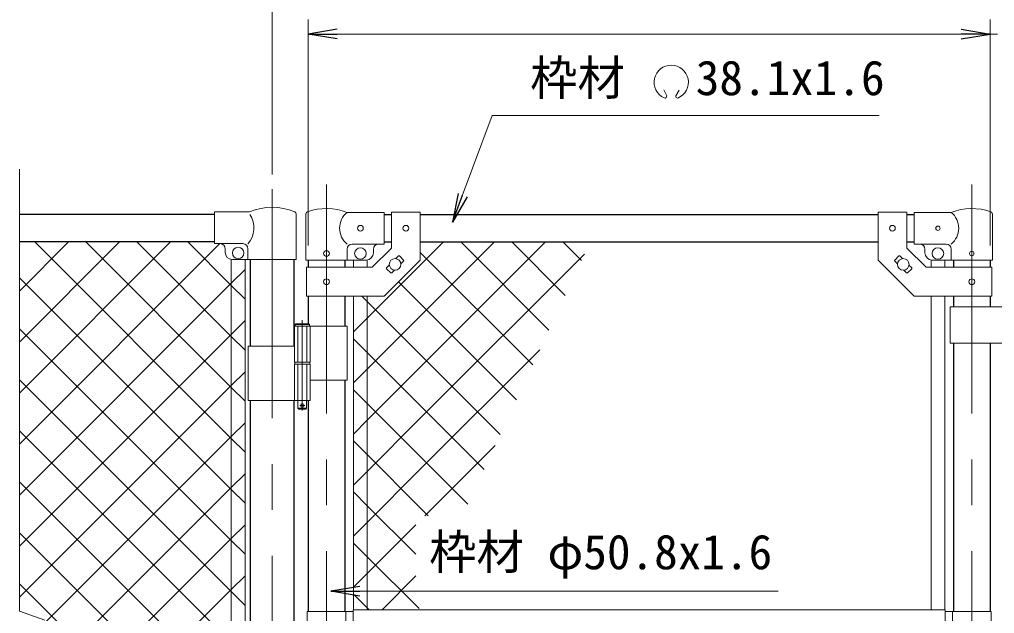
# Model space of a CAD drawing. Units: millimetres, scale not verified. Extents: x -4200 to 4200, y -2970 to 2970.
# Drawn here: x -108 to 1243, y 109 to 932 of the extents above; entities that cross this region are included whole.
import ezdxf
from ezdxf.enums import TextEntityAlignment as Align

# ---------------------------------------------------------------- set-up
doc = ezdxf.new("R2010")
doc.units = ezdxf.units.MM
doc.header["$LTSCALE"] = 10
doc.linetypes.add('DASHED', pattern=[7.5, 6, -1.5])
doc.linetypes.add('USER1', pattern=[50.8, 31.75, -6.35, 6.35, -6.35])
for name, color, linetype, lineweight in [('0-1_D-BMK', 2, 'USER1', 13), ('0-2_D-STR1', 1, 'Continuous', 25), ('0-3_D-STR3', 3, 'Continuous', 13), ('0-7_D-STR-DIM', 7, 'Continuous', 13), ('0-A_D-STR-TXT', 7, 'Continuous', 13), ('0-B_D-STR2', 7, 'Continuous', 13)]:
    doc.layers.add(name, color=color, linetype=linetype, lineweight=lineweight)
doc.layers.add('0-8_0', color=7, linetype='Continuous')
doc.styles.add('ＭＳ ゴシック', font='')
doc.styles.get('ＭＳ ゴシック').set_extended_font_data('MS Gothic')

# ---------------------------------------------------------------- blocks, each defined once
blk = doc.blocks.new('_Open')
at = {"layer": '0-8_0'}
blk.add_line((-10, 1.667), (0, 0), dxfattribs=at)
blk.add_lwpolyline([(-10, -1.667), (0, 0), (-10, 0)], dxfattribs=at)

msp = doc.modelspace()

# ---------------------------------------------------------------- linework, layer by layer
at = {"layer": '0-1_D-BMK'}
for p, q in [((317.39, 703.1), (317.39, -535.29)), ((1211.59, 703.1), (1211.59, -535.29)), ((241.99, 696.61), (241.99, -799.21)), ((283.83, 514.79), (283.83, 389.9)), ((287.46, 396.87), (280.21, 396.87))]:
    msp.add_line(p, q, dxfattribs=at)
at = {"layer": '0-2_D-STR1'}
for p, q in [((161.99, 661.37), (-108.01, 661.37)), ((397.39, 661.37), (407.39, 661.37)), ((447.39, 661.37), (1081.59, 661.37)), ((1121.59, 661.37), (1131.59, 661.37)), ((161.99, 623.37), (-108.01, 623.37)), ((397.39, 623.37), (407.39, 623.37)), ((447.39, 623.37), (1081.59, 623.37)), ((1121.59, 623.37), (1131.59, 623.37)), ((211.74, 599.07), (211.74, 478.87)), ((272.24, 599.07), (272.24, 478.87)), ((291.99, 598.37), (291.99, 588.32)), ((342.79, 598.37), (342.79, 588.32)), ((1186.19, 598.37), (1186.19, 588.32)), ((1236.99, 598.37), (1236.99, 588.32)), ((291.99, 548.32), (291.99, 509.87)), ((342.79, 548.32), (342.79, 506.87)), ((1186.19, 548.32), (1186.19, 533.32)), ((1236.99, 548.32), (1236.99, 533.32)), ((1186.19, 483.32), (1186.19, 111.37)), ((1236.99, 483.32), (1236.99, 111.37)), ((342.79, 431.87), (342.79, 111.37)), ((211.74, 403.87), (211.74, 96.87)), ((272.24, 403.87), (272.24, 96.87)), ((291.99, 403.87), (291.99, 111.37))]:
    msp.add_line(p, q, dxfattribs=at)
at = {"layer": '0-3_D-STR3'}
for p, q in [((161.99, 621.07), (161.99, 665.07)), ((210.86, 665.07), (161.99, 665.07)), ((288.84, 598.37), (288.84, 662.06)), ((397.39, 664.37), (345.94, 664.37)), ((397.39, 664.37), (397.39, 620.37)), ((407.39, 664.57), (407.39, 614.89)), ((407.39, 664.57), (447.39, 664.57)), ((447.39, 664.57), (447.39, 598.32)), ((1081.59, 664.57), (1081.59, 598.32)), ((1121.59, 664.57), (1081.59, 664.57)), ((1121.59, 664.57), (1121.59, 614.89)), ((1131.59, 664.37), (1183.04, 664.37)), ((1131.59, 664.37), (1131.59, 620.37)), ((1240.14, 598.37), (1240.14, 662.06)), ((275.39, 661.92), (275.39, 599.07)), ((201.59, 621.07), (161.99, 621.07)), ((176.99, 609.07), (176.99, 614.07)), ((208.59, 614.07), (208.59, 599.07)), ((345.94, 598.37), (345.94, 613.37)), ((397.39, 620.37), (352.94, 620.37)), ((380.82, 588.32), (407.39, 614.89)), ((382.39, 613.37), (382.39, 608.37)), ((1148.16, 588.32), (1121.59, 614.89)), ((1131.59, 620.37), (1176.04, 620.37)), ((1146.59, 613.37), (1146.59, 608.37)), ((1183.04, 598.37), (1183.04, 613.37)), ((185.49, 599.07), (185.49, 96.87)), ((275.39, 599.07), (186.99, 599.07)), ((204.49, 599.07), (204.49, 96.87)), ((288.84, 598.37), (345.94, 598.37)), ((345.94, 598.37), (372.39, 598.37)), ((354.89, 598.37), (354.89, 588.32)), ((373.89, 598.37), (373.89, 588.32)), ((413.27, 600.27), (416.99, 603.98)), ((418.4, 603.98), (424.06, 598.33)), ((420.34, 593.2), (424.06, 596.91)), ((1110.58, 603.98), (1104.92, 598.33)), ((1108.64, 593.2), (1104.92, 596.91)), ((1115.71, 600.27), (1111.99, 603.98)), ((1155.09, 598.37), (1155.09, 588.32)), ((1183.04, 598.37), (1156.59, 598.37)), ((1174.09, 598.37), (1174.09, 588.32)), ((1240.14, 598.37), (1183.04, 598.37)), ((289.69, 588.32), (380.82, 588.32)), ((289.69, 588.32), (289.69, 548.32)), ((400.72, 587.72), (404.44, 591.44)), ((400.72, 586.31), (406.38, 580.65)), ((407.79, 580.65), (411.51, 584.37)), ((1121.19, 580.65), (1117.47, 584.37)), ((1128.26, 586.31), (1122.6, 580.65)), ((1128.26, 587.72), (1124.54, 591.44)), ((1239.29, 588.32), (1148.16, 588.32)), ((1239.29, 588.32), (1239.29, 548.32)), ((354.89, 548.32), (354.89, 113.87)), ((373.89, 548.32), (373.89, 113.87)), ((1155.09, 548.32), (1155.09, 113.87)), ((1174.09, 548.32), (1174.09, 113.87)), ((1301.39, 533.32), (1181.39, 533.32)), ((1181.39, 533.32), (1181.39, 483.32)), ((273.03, 506.87), (273.03, 456.87)), ((345.94, 506.87), (273.03, 506.87)), ((273.83, 508.87), (274.83, 509.87)), ((273.83, 508.87), (273.83, 506.87)), ((273.83, 508.87), (293.83, 508.87)), ((292.83, 509.87), (274.83, 509.87)), ((294.63, 506.87), (294.63, 456.87)), ((345.94, 506.87), (345.94, 431.87)), ((273.03, 478.87), (208.69, 478.87)), ((208.69, 478.87), (208.69, 403.87)), ((1301.39, 483.32), (1181.39, 483.32)), ((294.63, 456.87), (273.03, 456.87)), ((294.63, 453.87), (273.03, 453.87)), ((273.03, 453.87), (273.03, 403.87)), ((273.33, 456.87), (273.33, 453.87)), ((294.33, 453.87), (273.33, 453.87)), ((294.33, 456.87), (294.33, 453.87)), ((294.63, 453.87), (294.63, 403.87)), ((345.94, 431.87), (294.74, 431.87)), ((294.63, 403.87), (208.69, 403.87)), ((278.83, 391.87), (277.83, 392.87)), ((288.83, 391.87), (278.83, 391.87)), ((288.83, 391.87), (289.83, 392.87)), ((289.83, 403.87), (289.83, 392.87)), ((290.39, 111.37), (290.39, 61.37)), ((290.39, 111.37), (354.49, 111.37)), ((344.39, 111.37), (344.39, 61.37)), ((1174.49, 113.87), (354.49, 113.87)), ((354.49, 58.87), (354.49, 113.87)), ((1174.49, 92.87), (1174.49, 113.87)), ((1238.59, 111.37), (1174.49, 111.37)), ((1184.59, 111.37), (1184.59, 92.87)), ((1238.59, 111.37), (1238.59, 92.87))]:
    msp.add_line(p, q, dxfattribs=at)
at = {"layer": '0-3_D-STR3', "linetype": 'DASHED'}
for p, q in [((277.53, 506.87), (277.53, 456.87)), ((290.13, 506.87), (290.13, 456.87)), ((277.53, 453.87), (277.53, 403.87)), ((290.13, 453.87), (290.13, 403.87))]:
    msp.add_line(p, q, dxfattribs=at)
at = {"layer": '0-3_D-STR3'}
for points in [[(289.69, 548.32), (397.39, 548.32), (447.39, 598.32)], [(1239.29, 548.32), (1131.59, 548.32), (1081.59, 598.32)], [(292.83, 509.87), (293.83, 508.87), (293.83, 506.87)], [(277.83, 403.87), (277.83, 392.87), (289.83, 392.87)]]:
    msp.add_lwpolyline(points, dxfattribs=at)
for centre, radius in [((364.39, 642.37), 4), ((427.39, 642.32), 4), ((1101.59, 642.32), 4), ((1164.59, 642.37), 3), ((194.99, 608.07), 8), ((317.39, 607.37), 4), ((364.39, 607.37), 8), ((1164.59, 607.37), 8), ((1211.59, 607.37), 3), ((412.39, 592.32), 8), ((1116.59, 592.32), 8), ((317.39, 568.32), 4), ((1211.59, 568.32), 4), ((283.83, 396.87), 2.5)]:
    msp.add_circle(centre, radius, dxfattribs=at)
for centre, radius, start, end in [((241.99, 591.37), 80, 66.89371, 112.90125), ((272.09, 661.92), 3.3, 0, 66.89371), ((292.14, 662.06), 3.3, 109.22051, 180), ((317.39, 589.64), 80, 69.0916, 109.22051), ((364.14, 642.37), 28.55, 129.59418, 230.40582), ((1211.59, 589.64), 80, 70.77949, 110.9084), ((1164.84, 642.37), 28.55, 309.59418, 50.40582), ((1236.84, 662.06), 3.3, 0, 70.77949), ((183.46, 643.12), 33.4, 317.7041, 33.64086), ((169.99, 614.07), 7, 0, 90), ((186.99, 609.07), 10, 180, 270), ((201.59, 614.07), 7, 0, 90), ((352.94, 613.37), 7, 90, 180), ((372.39, 608.37), 10, 270, 0), ((389.39, 613.37), 7, 90, 180), ((1139.59, 613.37), 7, 0, 90), ((1156.59, 608.37), 10, 180, 270), ((1176.04, 613.37), 7, 0, 90), ((417.69, 603.28), 1, 45, 135), ((423.35, 597.62), 1, 315, 45), ((1105.63, 597.62), 1, 135, 225), ((1111.29, 603.28), 1, 45, 135), ((401.43, 587.01), 1, 135, 225), ((1127.55, 587.01), 1, 315, 45), ((407.09, 581.36), 1, 225, 315), ((1121.89, 581.36), 1, 225, 315)]:
    msp.add_arc(centre, radius, start, end, dxfattribs=at)
at = {"layer": '0-7_D-STR-DIM'}
for p, q in [((241.99, 716.61), (241.99, 1051.37)), ((291.99, 618.37), (291.99, 931.37)), ((1236.99, 618.37), (1236.99, 931.37)), ((1236.99, 618.37), (1236.99, 931.37)), ((1196.99, 911.37), (331.99, 911.37)), ((1196.99, 911.37), (1156.99, 911.37)), ((1236.99, 911.37), (1246.99, 911.37)), ((-108.01, 112.02), (-108.01, 724.37)), ((-72.77, 99.19), (-108.01, 112.02))]:
    msp.add_line(p, q, dxfattribs=at)
at = {"layer": '0-A_D-STR-TXT'}
for p, q in [((788.78, 825.75), (784.95, 833.96)), ((801.36, 825.74), (805.89, 833.58))]:
    msp.add_line(p, q, dxfattribs=at)
for points in [[(1083.32, 798.46), (547.12, 798.46), (492.56, 652.8)], [(943.38, 139.34), (522.55, 139.34), (325.4, 139.34)]]:
    msp.add_lwpolyline(points, dxfattribs=at)
for centre, radius, start, end in [((795.07, 844.63), 23.75, 292.92895, 245.65759), ((786.32, 825.29), 2.5, 245.55066, 10.6575), ((803.82, 825.28), 2.5, 169.34241, 276.63708)]:
    msp.add_arc(centre, radius, start, end, dxfattribs=at)
at = {"layer": '0-B_D-STR2'}
for p, q in [((-108.01, 555.4), (-40.04, 623.37)), ((-108.01, 484.69), (30.67, 623.37)), ((-108.01, 413.98), (101.38, 623.37)), ((185.49, 351.06), (-86.81, 623.37)), ((185.49, 421.77), (-16.1, 623.37)), ((185.49, 492.48), (54.61, 623.37)), ((185.49, 563.2), (125.32, 623.37)), ((447.39, 591.2), (479.56, 623.37)), ((447.39, 520.49), (550.27, 623.37)), ((447.39, 449.78), (620.98, 623.37)), ((625.69, 501.17), (503.49, 623.37)), ((648.17, 549.4), (574.2, 623.37)), ((670.66, 597.62), (644.91, 623.37)), ((-108.01, 343.26), (169.79, 621.07)), ((603.2, 452.95), (447.39, 608.76)), ((447.39, 379.07), (674.79, 606.47)), ((185.49, 566.05), (204.49, 585.05)), ((373.89, 517.7), (447.39, 591.2)), ((185.49, 280.35), (-108.01, 573.85)), ((-108.01, 272.55), (185.49, 566.05)), ((204.49, 544.2), (185.49, 563.2)), ((185.49, 495.34), (204.49, 514.34)), ((354.89, 498.7), (373.89, 517.7)), ((373.89, 446.99), (447.39, 520.49)), ((185.49, 209.64), (-108.01, 503.14)), ((-108.01, 201.84), (185.49, 495.34)), ((204.49, 473.48), (185.49, 492.48)), ((373.89, 470.13), (354.89, 489.13)), ((447.39, 308.36), (613, 473.97)), ((447.39, 396.63), (373.89, 470.13)), ((354.89, 427.99), (373.89, 446.99)), ((373.89, 376.28), (447.39, 449.78)), ((185.49, 138.93), (-108.01, 432.43)), ((185.49, 424.63), (204.49, 443.63)), ((-108.01, 131.13), (185.49, 424.63)), ((204.49, 402.77), (185.49, 421.77)), ((373.89, 399.42), (354.89, 418.42)), ((447.39, 325.92), (373.89, 399.42)), ((535.74, 308.28), (447.39, 396.63)), ((373.89, 305.57), (447.39, 379.07)), ((185.49, 353.92), (204.49, 372.92)), ((354.89, 357.28), (373.89, 376.28)), ((159.99, 93.72), (-108.01, 361.72)), ((-82.06, 86.37), (185.49, 353.92)), ((204.49, 332.06), (185.49, 351.06)), ((453.86, 244.12), (551.22, 341.48)), ((513.25, 260.05), (447.39, 325.92)), ((185.49, 283.21), (204.49, 302.21)), ((354.89, 286.57), (373.89, 305.57)), ((373.89, 234.86), (447.39, 308.36)), ((96.63, 86.37), (-108.01, 291.01)), ((-11.35, 86.37), (185.49, 283.21)), ((204.49, 261.35), (185.49, 280.35)), ((185.49, 212.5), (204.49, 231.5)), ((354.89, 215.86), (373.89, 234.86)), ((25.92, 86.37), (-108.01, 220.3)), ((59.36, 86.37), (185.49, 212.5)), ((204.49, 190.64), (185.49, 209.64)), ((-44.79, 86.37), (-108.01, 149.59)), ((185.49, 141.79), (204.49, 160.79)), ((394.32, 113.87), (441.09, 160.64)), ((130.07, 86.37), (185.49, 141.79)), ((204.49, 119.93), (185.49, 138.93))]:
    msp.add_line(p, q, dxfattribs=at)
for points in [[(580.71, 404.73), (447.39, 538.05), (417.26, 568.18)], [(558.23, 356.5), (447.39, 467.34), (373.89, 540.84), (366.41, 548.32)], [(458.48, 244.12), (447.39, 255.2), (373.89, 328.7), (354.89, 347.7)], [(441.09, 190.79), (373.89, 257.99), (354.89, 276.99)], [(354.89, 145.15), (373.89, 164.15), (441.09, 231.35)], [(445.79, 115.38), (373.89, 187.28), (354.89, 206.28)], [(376.6, 113.87), (373.89, 116.57), (354.89, 135.57)]]:
    msp.add_lwpolyline(points, dxfattribs=at)

# ---------------------------------------------------------------- block references
at = {"layer": '0-7_D-STR-DIM', "xscale": 4, "yscale": 4, "rotation": 180}
msp.add_blockref('_Open', (291.99, 911.37), dxfattribs=at)
at = {"layer": '0-7_D-STR-DIM', "xscale": 4, "yscale": 4}
msp.add_blockref('_Open', (1236.99, 911.37), dxfattribs=at)
msp.add_blockref('_Open', (1236.99, 911.37), dxfattribs=at)
at = {"layer": '0-A_D-STR-TXT', "xscale": 4, "yscale": 4}
for p, rotation in [((491.85, 650.93), 249.46512), ((323.4, 139.34), 180)]:
    msp.add_blockref('_Open', p, dxfattribs=dict(at, rotation=rotation))

# ---------------------------------------------------------------- texts
at = {"layer": '0-A_D-STR-TXT', "style": 'ＭＳ ゴシック'}
for s, p in [('枠材 \u300038.1x1.6', (599.56, 812.32)), ('枠材 φ50.8x1.6', (459.62, 155.48))]:
    msp.add_text(s, height=48.09, dxfattribs=at).set_placement(p, align=Align.BOTTOM_LEFT)

doc.saveas('drawing.dxf')
